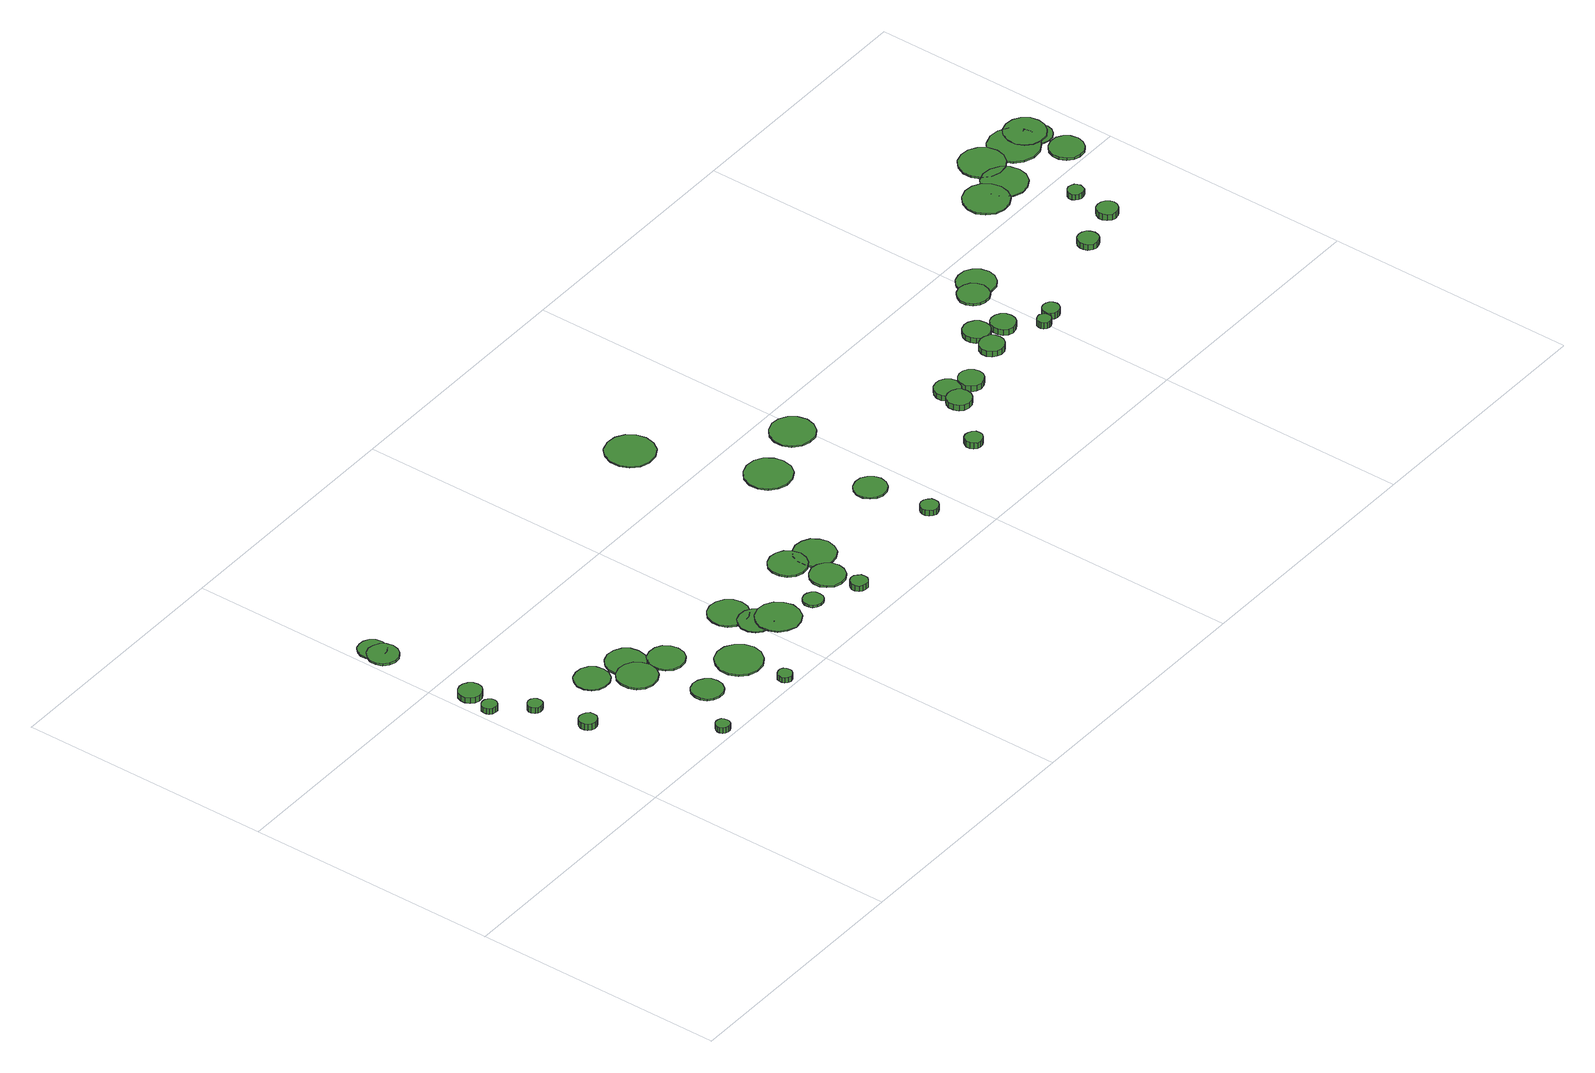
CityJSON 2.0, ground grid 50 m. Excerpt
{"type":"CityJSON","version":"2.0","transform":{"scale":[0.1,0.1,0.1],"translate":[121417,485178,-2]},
"CityObjects":{
"tree1":{"type":"SolitaryVegetationObject","attributes":{"function":"something"},"geometry":[{"type":"MultiSurface","lod":"1","boundaries":[[[0,1,2,3,4,5,6,7,8,9,10,11,12,13,14]],[[15,16,17,18,19,20,21,22,23,24,25,26,27,28,29]],[[0,29,28,1]],[[1,28,27,2]],[[2,27,26,3]],[[3,26,25,4]],[[4,25,24,5]],[[5,24,23,6]],[[6,23,22,7]],[[7,22,21,8]],[[8,21,20,9]],[[9,20,19,10]],[[10,19,18,11]],[[11,18,17,12]],[[12,17,16,13]],[[13,16,15,14]],[[14,15,29,0]]]}]},
"tree2":{"type":"SolitaryVegetationObject","attributes":{"function":"something"},"geometry":[{"type":"MultiSurface","lod":"1","boundaries":[[[30,31,32,33,34,35,36,37,38,39,40,41,42,43,44]],[[45,46,47,48,49,50,51,52,53,54,55,56,57,58,59]],[[30,59,58,31]],[[31,58,57,32]],[[32,57,56,33]],[[33,56,55,34]],[[34,55,54,35]],[[35,54,53,36]],[[36,53,52,37]],[[37,52,51,38]],[[38,51,50,39]],[[39,50,49,40]],[[40,49,48,41]],[[41,48,47,42]],[[42,47,46,43]],[[43,46,45,44]],[[44,45,59,30]]]}]},
"tree3":{"type":"SolitaryVegetationObject","attributes":{"function":"something"},"geometry":[{"type":"MultiSurface","lod":"1","boundaries":[[[60,61,62,63,64,65,66,67,68,69,70,71,72,73,74]],[[75,76,77,78,79,80,81,82,83,84,85,86,87,88,89]],[[60,89,88,61]],[[61,88,87,62]],[[62,87,86,63]],[[63,86,85,64]],[[64,85,84,65]],[[65,84,83,66]],[[66,83,82,67]],[[67,82,81,68]],[[68,81,80,69]],[[69,80,79,70]],[[70,79,78,71]],[[71,78,77,72]],[[72,77,76,73]],[[73,76,75,74]],[[74,75,89,60]]]}]},
"tree4":{"type":"SolitaryVegetationObject","attributes":{"function":"something"},"geometry":[{"type":"MultiSurface","lod":"1","boundaries":[[[90,91,92,93,94,95,96,97,98,99,100,101,102,103,104]],[[105,106,107,108,109,110,111,112,113,114,115,116,117,118,119]],[[90,119,118,91]],[[91,118,117,92]],[[92,117,116,93]],[[93,116,115,94]],[[94,115,114,95]],[[95,114,113,96]],[[96,113,112,97]],[[97,112,111,98]],[[98,111,110,99]],[[99,110,109,100]],[[100,109,108,101]],[[101,108,107,102]],[[102,107,106,103]],[[103,106,105,104]],[[104,105,119,90]]]}]},
"tree5":{"type":"SolitaryVegetationObject","attributes":{"function":"something"},"geometry":[{"type":"MultiSurface","lod":"1","boundaries":[[[120,121,122,123,124,125,126,127,128,129,130,131,132,133,134]],[[135,136,137,138,139,140,141,142,143,144,145,146,147,148,149]],[[120,149,148,121]],[[121,148,147,122]],[[122,147,146,123]],[[123,146,145,124]],[[124,145,144,125]],[[125,144,143,126]],[[126,143,142,127]],[[127,142,141,128]],[[128,141,140,129]],[[129,140,139,130]],[[130,139,138,131]],[[131,138,137,132]],[[132,137,136,133]],[[133,136,135,134]],[[134,135,149,120]]]}]},
"tree6":{"type":"SolitaryVegetationObject","attributes":{"function":"something"},"geometry":[{"type":"MultiSurface","lod":"1","boundaries":[[[150,151,152,153,154,155,156,157,158,159,160,161,162,163,164]],[[165,166,167,168,169,170,171,172,173,174,175,176,177,178,179]],[[150,179,178,151]],[[151,178,177,152]],[[152,177,176,153]],[[153,176,175,154]],[[154,175,174,155]],[[155,174,173,156]],[[156,173,172,157]],[[157,172,171,158]],[[158,171,170,159]],[[159,170,169,160]],[[160,169,168,161]],[[161,168,167,162]],[[162,167,166,163]],[[163,166,165,164]],[[164,165,179,150]]]}]},
"tree7":{"type":"SolitaryVegetationObject","attributes":{"function":"something"},"geometry":[{"type":"MultiSurface","lod":"1","boundaries":[[[180,181,182,183,184,185,186,187,188,189,190,191,192,193,194]],[[195,196,197,198,199,200,201,202,203,204,205,206,207,208,209]],[[180,209,208,181]],[[181,208,207,182]],[[182,207,206,183]],[[183,206,205,184]],[[184,205,204,185]],[[185,204,203,186]],[[186,203,202,187]],[[187,202,201,188]],[[188,201,200,189]],[[189,200,199,190]],[[190,199,198,191]],[[191,198,197,192]],[[192,197,196,193]],[[193,196,195,194]],[[194,195,209,180]]]}]},
"tree8":{"type":"SolitaryVegetationObject","attributes":{"function":"something"},"geometry":[{"type":"MultiSurface","lod":"1","boundaries":[[[210,211,212,213,214,215,216,217,218,219,220,221,222,223,224]],[[225,226,227,228,229,230,231,232,233,234,235,236,237,238,239]],[[210,239,238,211]],[[211,238,237,212]],[[212,237,236,213]],[[213,236,235,214]],[[214,235,234,215]],[[215,234,233,216]],[[216,233,232,217]],[[217,232,231,218]],[[218,231,230,219]],[[219,230,229,220]],[[220,229,228,221]],[[221,228,227,222]],[[222,227,226,223]],[[223,226,225,224]],[[224,225,239,210]]]}]},
"tree9":{"type":"SolitaryVegetationObject","attributes":{"function":"something"},"geometry":[{"type":"MultiSurface","lod":"1","boundaries":[[[240,241,242,243,244,245,246,247,248,249,250,251,252,253,254]],[[255,256,257,258,259,260,261,262,263,264,265,266,267,268,269]],[[240,269,268,241]],[[241,268,267,242]],[[242,267,266,243]],[[243,266,265,244]],[[244,265,264,245]],[[245,264,263,246]],[[246,263,262,247]],[[247,262,261,248]],[[248,261,260,249]],[[249,260,259,250]],[[250,259,258,251]],[[251,258,257,252]],[[252,257,256,253]],[[253,256,255,254]],[[254,255,269,240]]]}]},
"tree10":{"type":"SolitaryVegetationObject","attributes":{"function":"something"},"geometry":[{"type":"MultiSurface","lod":"1","boundaries":[[[270,271,272,273,274,275,276,277,278,279,280,281,282,283,284]],[[285,286,287,288,289,290,291,292,293,294,295,296,297,298,299]],[[270,299,298,271]],[[271,298,297,272]],[[272,297,296,273]],[[273,296,295,274]],[[274,295,294,275]],[[275,294,293,276]],[[276,293,292,277]],[[277,292,291,278]],[[278,291,290,279]],[[279,290,289,280]],[[280,289,288,281]],[[281,288,287,282]],[[282,287,286,283]],[[283,286,285,284]],[[284,285,299,270]]]}]},
"tree11":{"type":"SolitaryVegetationObject","attributes":{"function":"something"},"geometry":[{"type":"MultiSurface","lod":"1","boundaries":[[[300,301,302,303,304,305,306,307,308,309,310,311,312,313,314]],[[315,316,317,318,319,320,321,322,323,324,325,326,327,328,329]],[[300,329,328,301]],[[301,328,327,302]],[[302,327,326,303]],[[303,326,325,304]],[[304,325,324,305]],[[305,324,323,306]],[[306,323,322,307]],[[307,322,321,308]],[[308,321,320,309]],[[309,320,319,310]],[[310,319,318,311]],[[311,318,317,312]],[[312,317,316,313]],[[313,316,315,314]],[[314,315,329,300]]]}]},
"tree12":{"type":"SolitaryVegetationObject","attributes":{"function":"something"},"geometry":[{"type":"MultiSurface","lod":"1","boundaries":[[[330,331,332,333,334,335,336,337,338,339,340,341,342,343,344]],[[345,346,347,348,349,350,351,352,353,354,355,356,357,358,359]],[[330,359,358,331]],[[331,358,357,332]],[[332,357,356,333]],[[333,356,355,334]],[[334,355,354,335]],[[335,354,353,336]],[[336,353,352,337]],[[337,352,351,338]],[[338,351,350,339]],[[339,350,349,340]],[[340,349,348,341]],[[341,348,347,342]],[[342,347,346,343]],[[343,346,345,344]],[[344,345,359,330]]]}]},
"tree13":{"type":"SolitaryVegetationObject","attributes":{"function":"something"},"geometry":[{"type":"MultiSurface","lod":"1","boundaries":[[[360,361,362,363,364,365,366,367,368,369,370,371,372,373,374]],[[375,376,377,378,379,380,381,382,383,384,385,386,387,388,389]],[[360,389,388,361]],[[361,388,387,362]],[[362,387,386,363]],[[363,386,385,364]],[[364,385,384,365]],[[365,384,383,366]],[[366,383,382,367]],[[367,382,381,368]],[[368,381,380,369]],[[369,380,379,370]],[[370,379,378,371]],[[371,378,377,372]],[[372,377,376,373]],[[373,376,375,374]],[[374,375,389,360]]]}]},
"tree14":{"type":"SolitaryVegetationObject","attributes":{"function":"something"},"geometry":[{"type":"MultiSurface","lod":"1","boundaries":[[[390,391,392,393,394,395,396,397,398,399,400,401,402,403,404]],[[405,406,407,408,409,410,411,412,413,414,415,416,417,418,419]],[[390,419,418,391]],[[391,418,417,392]],[[392,417,416,393]],[[393,416,415,394]],[[394,415,414,395]],[[395,414,413,396]],[[396,413,412,397]],[[397,412,411,398]],[[398,411,410,399]],[[399,410,409,400]],[[400,409,408,401]],[[401,408,407,402]],[[402,407,406,403]],[[403,406,405,404]],[[404,405,419,390]]]}]},
"tree15":{"type":"SolitaryVegetationObject","attributes":{"function":"something"},"geometry":[{"type":"MultiSurface","lod":"1","boundaries":[[[420,421,422,423,424,425,426,427,428,429,430,431,432,433,434]],[[435,436,437,438,439,440,441,442,443,444,445,446,447,448,449]],[[420,449,448,421]],[[421,448,447,422]],[[422,447,446,423]],[[423,446,445,424]],[[424,445,444,425]],[[425,444,443,426]],[[426,443,442,427]],[[427,442,441,428]],[[428,441,440,429]],[[429,440,439,430]],[[430,439,438,431]],[[431,438,437,432]],[[432,437,436,433]],[[433,436,435,434]],[[434,435,449,420]]]}]},
"tree16":{"type":"SolitaryVegetationObject","attributes":{"function":"something"},"geometry":[{"type":"MultiSurface","lod":"1","boundaries":[[[450,451,452,453,454,455,456,457,458,459,460,461,462,463,464]],[[465,466,467,468,469,470,471,472,473,474,475,476,477,478,479]],[[450,479,478,451]],[[451,478,477,452]],[[452,477,476,453]],[[453,476,475,454]],[[454,475,474,455]],[[455,474,473,456]],[[456,473,472,457]],[[457,472,471,458]],[[458,471,470,459]],[[459,470,469,460]],[[460,469,468,461]],[[461,468,467,462]],[[462,467,466,463]],[[463,466,465,464]],[[464,465,479,450]]]}]},
"tree17":{"type":"SolitaryVegetationObject","attributes":{"function":"something"},"geometry":[{"type":"MultiSurface","lod":"1","boundaries":[[[480,481,482,483,484,485,486,487,488,489,490,491,492,493,494]],[[495,496,497,498,499,500,501,502,503,504,505,506,507,508,509]],[[480,509,508,481]],[[481,508,507,482]],[[482,507,506,483]],[[483,506,505,484]],[[484,505,504,485]],[[485,504,503,486]],[[486,503,502,487]],[[487,502,501,488]],[[488,501,500,489]],[[489,500,499,490]],[[490,499,498,491]],[[491,498,497,492]],[[492,497,496,493]],[[493,496,495,494]],[[494,495,509,480]]]}]},
"tree18":{"type":"SolitaryVegetationObject","attributes":{"function":"something"},"geometry":[{"type":"MultiSurface","lod":"1","boundaries":[[[510,511,512,513,514,515,516,517,518,519,520,521,522,523,524]],[[525,526,527,528,529,530,531,532,533,534,535,536,537,538,539]],[[510,539,538,511]],[[511,538,537,512]],[[512,537,536,513]],[[513,536,535,514]],[[514,535,534,515]],[[515,534,533,516]],[[516,533,532,517]],[[517,532,531,518]],[[518,531,530,519]],[[519,530,529,520]],[[520,529,528,521]],[[521,528,527,522]],[[522,527,526,523]],[[523,526,525,524]],[[524,525,539,510]]]}]},
"tree19":{"type":"SolitaryVegetationObject","attributes":{"function":"something"},"geometry":[{"type":"MultiSurface","lod":"1","boundaries":[[[540,541,542,543,544,545,546,547,548,549,550,551,552,553,554]],[[555,556,557,558,559,560,561,562,563,564,565,566,567,568,569]],[[540,569,568,541]],[[541,568,567,542]],[[542,567,566,543]],[[543,566,565,544]],[[544,565,564,545]],[[545,564,563,546]],[[546,563,562,547]],[[547,562,561,548]],[[548,561,560,549]],[[549,560,559,550]],[[550,559,558,551]],[[551,558,557,552]],[[552,557,556,553]],[[553,556,555,554]],[[554,555,569,540]]]}]},
"tree20":{"type":"SolitaryVegetationObject","attributes":{"function":"something"},"geometry":[{"type":"MultiSurface","lod":"1","boundaries":[[[570,571,572,573,574,575,576,577,578,579,580,581,582,583,584]],[[585,586,587,588,589,590,591,592,593,594,595,596,597,598,599]],[[570,599,598,571]],[[571,598,597,572]],[[572,597,596,573]],[[573,596,595,574]],[[574,595,594,575]],[[575,594,593,576]],[[576,593,592,577]],[[577,592,591,578]],[[578,591,590,579]],[[579,590,589,580]],[[580,589,588,581]],[[581,588,587,582]],[[582,587,586,583]],[[583,586,585,584]],[[584,585,599,570]]]}]},
"tree21":{"type":"SolitaryVegetationObject","attributes":{"function":"something"},"geometry":[{"type":"MultiSurface","lod":"1","boundaries":[[[600,601,602,603,604,605,606,607,608,609,610,611,612,613,614]],[[615,616,617,618,619,620,621,622,623,624,625,626,627,628,629]],[[600,629,628,601]],[[601,628,627,602]],[[602,627,626,603]],[[603,626,625,604]],[[604,625,624,605]],[[605,624,623,606]],[[606,623,622,607]],[[607,622,621,608]],[[608,621,620,609]],[[609,620,619,610]],[[610,619,618,611]],[[611,618,617,612]],[[612,617,616,613]],[[613,616,615,614]],[[614,615,629,600]]]}]},
"tree22":{"type":"SolitaryVegetationObject","attributes":{"function":"something"},"geometry":[{"type":"MultiSurface","lod":"1","boundaries":[[[630,631,632,633,634,635,636,637,638,639,640,641,642,643,644]],[[645,646,647,648,649,650,651,652,653,654,655,656,657,658,659]],[[630,659,658,631]],[[631,658,657,632]],[[632,657,656,633]],[[633,656,655,634]],[[634,655,654,635]],[[635,654,653,636]],[[636,653,652,637]],[[637,652,651,638]],[[638,651,650,639]],[[639,650,649,640]],[[640,649,648,641]],[[641,648,647,642]],[[642,647,646,643]],[[643,646,645,644]],[[644,645,659,630]]]}]},
"tree23":{"type":"SolitaryVegetationObject","attributes":{"function":"something"},"geometry":[{"type":"MultiSurface","lod":"1","boundaries":[[[660,661,662,663,664,665,666,667,668,669,670,671,672,673,674]],[[675,676,677,678,679,680,681,682,683,684,685,686,687,688,689]],[[660,689,688,661]],[[661,688,687,662]],[[662,687,686,663]],[[663,686,685,664]],[[664,685,684,665]],[[665,684,683,666]],[[666,683,682,667]],[[667,682,681,668]],[[668,681,680,669]],[[669,680,679,670]],[[670,679,678,671]],[[671,678,677,672]],[[672,677,676,673]],[[673,676,675,674]],[[674,675,689,660]]]}]},
"tree24":{"type":"SolitaryVegetationObject","attributes":{"function":"something"},"geometry":[{"type":"MultiSurface","lod":"1","boundaries":[[[690,691,692,693,694,695,696,697,698,699,700,701,702,703,704]],[[705,706,707,708,709,710,711,712,713,714,715,716,717,718,719]],[[690,719,718,691]],[[691,718,717,692]],[[692,717,716,693]],[[693,716,715,694]],[[694,715,714,695]],[[695,714,713,696]],[[696,713,712,697]],[[697,712,711,698]],[[698,711,710,699]],[[699,710,709,700]],[[700,709,708,701]],[[701,708,707,702]],[[702,707,706,703]],[[703,706,705,704]],[[704,705,719,690]]]}]},
"tree25":{"type":"SolitaryVegetationObject","attributes":{"function":"something"},"geometry":[{"type":"MultiSurface","lod":"1","boundaries":[[[720,721,722,723,724,725,726,727,728,729,730,731,732,733,734]],[[735,736,737,738,739,740,741,742,743,744,745,746,747,748,749]],[[720,749,748,721]],[[721,748,747,722]],[[722,747,746,723]],[[723,746,745,724]],[[724,745,744,725]],[[725,744,743,726]],[[726,743,742,727]],[[727,742,741,728]],[[728,741,740,729]],[[729,740,739,730]],[[730,739,738,731]],[[731,738,737,732]],[[732,737,736,733]],[[733,736,735,734]],[[734,735,749,720]]]}]},
"tree26":{"type":"SolitaryVegetationObject","attributes":{"function":"something"},"geometry":[{"type":"MultiSurface","lod":"1","boundaries":[[[750,751,752,753,754,755,756,757,758,759,760,761,762,763,764]],[[765,766,767,768,769,770,771,772,773,774,775,776,777,778,779]],[[750,779,778,751]],[[751,778,777,752]],[[752,777,776,753]],[[753,776,775,754]],[[754,775,774,755]],[[755,774,773,756]],[[756,773,772,757]],[[757,772,771,758]],[[758,771,770,759]],[[759,770,769,760]],[[760,769,768,761]],[[761,768,767,762]],[[762,767,766,763]],[[763,766,765,764]],[[764,765,779,750]]]}]},
"tree27":{"type":"SolitaryVegetationObject","attributes":{"function":"something"},"geometry":[{"type":"MultiSurface","lod":"1","boundaries":[[[780,781,782,783,784,785,786,787,788,789,790,791,792,793,794]],[[795,796,797,798,799,800,801,802,803,804,805,806,807,808,809]],[[780,809,808,781]],[[781,808,807,782]],[[782,807,806,783]],[[783,806,805,784]],[[784,805,804,785]],[[785,804,803,786]],[[786,803,802,787]],[[787,802,801,788]],[[788,801,800,789]],[[789,800,799,790]],[[790,799,798,791]],[[791,798,797,792]],[[792,797,796,793]],[[793,796,795,794]],[[794,795,809,780]]]}]},
"tree28":{"type":"SolitaryVegetationObject","attributes":{"function":"something"},"geometry":[{"type":"MultiSurface","lod":"1","boundaries":[[[810,811,812,813,814,815,816,817,818,819,820,821,822,823,824]],[[825,826,827,828,829,830,831,832,833,834,835,836,837,838,839]],[[810,839,838,811]],[[811,838,837,812]],[[812,837,836,813]],[[813,836,835,814]],[[814,835,834,815]],[[815,834,833,816]],[[816,833,832,817]],[[817,832,831,818]],[[818,831,830,819]],[[819,830,829,820]],[[820,829,828,821]],[[821,828,827,822]],[[822,827,826,823]],[[823,826,825,824]],[[824,825,839,810]]]}]},
"tree29":{"type":"SolitaryVegetationObject","attributes":{"function":"something"},"geometry":[{"type":"MultiSurface","lod":"1","boundaries":[[[840,841,842,843,844,845,846,847,848,849,850,851,852,853,854]],[[855,856,857,858,859,860,861,862,863,864,865,866,867,868,869]],[[840,869,868,841]],[[841,868,867,842]],[[842,867,866,843]],[[843,866,865,844]],[[844,865,864,845]],[[845,864,863,846]],[[846,863,862,847]],[[847,862,861,848]],[[848,861,860,849]],[[849,860,859,850]],[[850,859,858,851]],[[851,858,857,852]],[[852,857,856,853]],[[853,856,855,854]],[[854,855,869,840]]]}]},
"tree30":{"type":"SolitaryVegetationObject","attributes":{"function":"something"},"geometry":[{"type":"MultiSurface","lod":"1","boundaries":[[[870,871,872,873,874,875,876,877,878,879,880,881,882,883,884]],[[885,886,887,888,889,890,891,892,893,894,895,896,897,898,899]],[[870,899,898,871]],[[871,898,897,872]],[[872,897,896,873]],[[873,896,895,874]],[[874,895,894,875]],[[875,894,893,876]],[[876,893,892,877]],[[877,892,891,878]],[[878,891,890,879]],[[879,890,889,880]],[[880,889,888,881]],[[881,888,887,882]],[[882,887,886,883]],[[883,886,885,884]],[[884,885,899,870]]]}]},
"tree31":{"type":"SolitaryVegetationObject","attributes":{"function":"something"},"geometry":[{"type":"MultiSurface","lod":"1","boundaries":[[[900,901,902,903,904,905,906,907,908,909,910,911,912,913,914]],[[915,916,917,918,919,920,921,922,923,924,925,926,927,928,929]],[[900,929,928,901]],[[901,928,927,902]],[[902,927,926,903]],[[903,926,925,904]],[[904,925,924,905]],[[905,924,923,906]],[[906,923,922,907]],[[907,922,921,908]],[[908,921,920,909]],[[909,920,919,910]],[[910,919,918,911]],[[911,918,917,912]],[[912,917,916,913]],[[913,916,915,914]],[[914,915,929,900]]]}]},
"tree32":{"type":"SolitaryVegetationObject","attributes":{"function":"something"},"geometry":[{"type":"MultiSurface","lod":"1","boundaries":[[[930,931,932,933,934,935,936,937,938,939,940,941,942,943,944]],[[945,946,947,948,949,950,951,952,953,954,955,956,957,958,959]],[[930,959,958,931]],[[931,958,957,932]],[[932,957,956,933]],[[933,956,955,934]],[[934,955,954,935]],[[935,954,953,936]],[[936,953,952,937]],[[937,952,951,938]],[[938,951,950,939]],[[939,950,949,940]],[[940,949,948,941]],[[941,948,947,942]],[[942,947,946,943]],[[943,946,945,944]],[[944,945,959,930]]]}]},
"tree33":{"type":"SolitaryVegetationObject","attributes":{"function":"something"},"geometry":[{"type":"MultiSurface","lod":"1","boundaries":[[[960,961,962,963,964,965,966,967,968,969,970,971,972,973,974]],[[975,976,977,978,979,980,981,982,983,984,985,986,987,988,989]],[[960,989,988,961]],[[961,988,987,962]],[[962,987,986,963]],[[963,986,985,964]],[[964,985,984,965]],[[965,984,983,966]],[[966,983,982,967]],[[967,982,981,968]],[[968,981,980,969]],[[969,980,979,970]],[[970,979,978,971]],[[971,978,977,972]],[[972,977,976,973]],[[973,976,975,974]],[[974,975,989,960]]]}]},
"tree34":{"type":"SolitaryVegetationObject","attributes":{"function":"something"},"geometry":[{"type":"MultiSurface","lod":"1","boundaries":[[[990,991,992,993,994,995,996,997,998,999,1000,1001,1002,1003,1004]],[[1005,1006,1007,1008,1009,1010,1011,1012,1013,1014,1015,1016,1017,1018,1019]],[[990,1019,1018,991]],[[991,1018,1017,992]],[[992,1017,1016,993]],[[993,1016,1015,994]],[[994,1015,1014,995]],[[995,1014,1013,996]],[[996,1013,1012,997]],[[997,1012,1011,998]],[[998,1011,1010,999]],[[999,1010,1009,1000]],[[1000,1009,1008,1001]],[[1001,1008,1007,1002]],[[1002,1007,1006,1003]],[[1003,1006,1005,1004]],[[1004,1005,1019,990]]]}]},
"tree35":{"type":"SolitaryVegetationObject","attributes":{"function":"something"},"geometry":[{"type":"MultiSurface","lod":"1","boundaries":[[[1020,1021,1022,1023,1024,1025,1026,1027,1028,1029,1030,1031,1032,1033,1034]],[[1035,1036,1037,1038,1039,1040,1041,1042,1043,1044,1045,1046,1047,1048,1049]],[[1020,1049,1048,1021]],[[1021,1048,1047,1022]],[[1022,1047,1046,1023]],[[1023,1046,1045,1024]],[[1024,1045,1044,1025]],[[1025,1044,1043,1026]],[[1026,1043,1042,1027]],[[1027,1042,1041,1028]],[[1028,1041,1040,1029]],[[1029,1040,1039,1030]],[[1030,1039,1038,1031]],[[1031,1038,1037,1032]],[[1032,1037,1036,1033]],[[1033,1036,1035,1034]],[[1034,1035,1049,1020]]]}]},
"tree36":{"type":"SolitaryVegetationObject","attributes":{"function":"something"},"geometry":[{"type":"MultiSurface","lod":"1","boundaries":[[[1050,1051,1052,1053,1054,1055,1056,1057,1058,1059,1060,1061,1062,1063,1064]],[[1065,1066,1067,1068,1069,1070,1071,1072,1073,1074,1075,1076,1077,1078,1079]],[[1050,1079,1078,1051]],[[1051,1078,1077,1052]],[[1052,1077,1076,1053]],[[1053,1076,1075,1054]],[[1054,1075,1074,1055]],[[1055,1074,1073,1056]],[[1056,1073,1072,1057]],[[1057,1072,1071,1058]],[[1058,1071,1070,1059]],[[1059,1070,1069,1060]],[[1060,1069,1068,1061]],[[1061,1068,1067,1062]],[[1062,1067,1066,1063]],[[1063,1066,1065,1064]],[[1064,1065,1079,1050]]]}]},
"tree37":{"type":"SolitaryVegetationObject","attributes":{"function":"something"},"geometry":[{"type":"MultiSurface","lod":"1","boundaries":[[[1080,1081,1082,1083,1084,1085,1086,1087,1088,1089,1090,1091,1092,1093,1094]],[[1095,1096,1097,1098,1099,1100,1101,1102,1103,1104,1105,1106,1107,1108,1109]],[[1080,1109,1108,1081]],[[1081,1108,1107,1082]],[[1082,1107,1106,1083]],[[1083,1106,1105,1084]],[[1084,1105,1104,1085]],[[1085,1104,1103,1086]],[[1086,1103,1102,1087]],[[1087,1102,1101,1088]],[[1088,1101,1100,1089]],[[1089,1100,1099,1090]],[[1090,1099,1098,1091]],[[1091,1098,1097,1092]],[[1092,1097,1096,1093]],[[1093,1096,1095,1094]],[[1094,1095,1109,1080]]]}]},
"tree38":{"type":"SolitaryVegetationObject","attributes":{"function":"something"},"geometry":[{"type":"MultiSurface","lod":"1","boundaries":[[[1110,1111,1112,1113,1114,1115,1116,1117,1118,1119,1120,1121,1122,1123,1124]],[[1125,1126,1127,1128,1129,1130,1131,1132,1133,1134,1135,1136,1137,1138,1139]],[[1110,1139,1138,1111]],[[1111,1138,1137,1112]],[[1112,1137,1136,1113]],[[1113,1136,1135,1114]],[[1114,1135,1134,1115]],[[1115,1134,1133,1116]],[[1116,1133,1132,1117]],[[1117,1132,1131,1118]],[[1118,1131,1130,1119]],[[1119,1130,1129,1120]],[[1120,1129,1128,1121]],[[1121,1128,1127,1122]],[[1122,1127,1126,1123]],[[1123,1126,1125,1124]],[[1124,1125,1139,1110]]]}]},
"tree39":{"type":"SolitaryVegetationObject","attributes":{"function":"something"},"geometry":[{"type":"MultiSurface","lod":"1","boundaries":[[[1140,1141,1142,1143,1144,1145,1146,1147,1148,1149,1150,1151,1152,1153,1154]],[[1155,1156,1157,1158,1159,1160,1161,1162,1163,1164,1165,1166,1167,1168,1169]],[[1140,1169,1168,1141]],[[1141,1168,1167,1142]],[[1142,1167,1166,1143]],[[1143,1166,1165,1144]],[[1144,1165,1164,1145]],[[1145,1164,1163,1146]],[[1146,1163,1162,1147]],[[1147,1162,1161,1148]],[[1148,1161,1160,1149]],[[1149,1160,1159,1150]],[[1150,1159,1158,1151]],[[1151,1158,1157,1152]],[[1152,1157,1156,1153]],[[1153,1156,1155,1154]],[[1154,1155,1169,1140]]]}]},
"tree40":{"type":"SolitaryVegetationObject","attributes":{"function":"something"},"geometry":[{"type":"MultiSurface","lod":"1","boundaries":[[[1170,1171,1172,1173,1174,1175,1176,1177,1178,1179,1180,1181,1182,1183,1184]],[[1185,1186,1187,1188,1189,1190,1191,1192,1193,1194,1195,1196,1197,1198,1199]],[[1170,1199,1198,1171]],[[1171,1198,1197,1172]],[[1172,1197,1196,1173]],[[1173,1196,1195,1174]],[[1174,1195,1194,1175]],[[1175,1194,1193,1176]],[[1176,1193,1192,1177]],[[1177,1192,1191,1178]],[[1178,1191,1190,1179]],[[1179,1190,1189,1180]],[[1180,1189,1188,1181]],[[1181,1188,1187,1182]],[[1182,1187,1186,1183]],[[1183,1186,1185,1184]],[[1184,1185,1199,1170]]]}]},
"tree41":{"type":"SolitaryVegetationObject","attributes":{"function":"something"},"geometry":[{"type":"MultiSurface","lod":"1","boundaries":[[[1200,1201,1202,1203,1204,1205,1206,1207,1208,1209,1210,1211,1212,1213,1214]],[[1215,1216,1217,1218,1219,1220,1221,1222,1223,1224,1225,1226,1227,1228,1229]],[[1200,1229,1228,1201]],[[1201,1228,1227,1202]],[[1202,1227,1226,1203]],[[1203,1226,1225,1204]],[[1204,1225,1224,1205]],[[1205,1224,1223,1206]],[[1206,1223,1222,1207]],[[1207,1222,1221,1208]],[[1208,1221,1220,1209]],[[1209,1220,1219,1210]],[[1210,1219,1218,1211]],[[1211,1218,1217,1212]],[[1212,1217,1216,1213]],[[1213,1216,1215,1214]],[[1214,1215,1229,1200]]]}]},
"tree42":{"type":"SolitaryVegetationObject","attributes":{"function":"something"},"geometry":[{"type":"MultiSurface","lod":"1","boundaries":[[[1230,1231,1232,1233,1234,1235,1236,1237,1238,1239,1240,1241,1242,1243,1244]],[[1245,1246,1247,1248,1249,1250,1251,1252,1253,1254,1255,1256,1257,1258,1259]],[[1230,1259,1258,1231]],[[1231,1258,1257,1232]],[[1232,1257,1256,1233]],[[1233,1256,1255,1234]],[[1234,1255,1254,1235]],[[1235,1254,1253,1236]],[[1236,1253,1252,1237]],[[1237,1252,1251,1238]],[[1238,1251,1250,1239]],[[1239,1250,1249,1240]],[[1240,1249,1248,1241]],[[1241,1248,1247,1242]],[[1242,1247,1246,1243]],[[1243,1246,1245,1244]],[[1244,1245,1259,1230]]]}]},
"tree43":{"type":"SolitaryVegetationObject","attributes":{"function":"something"},"geometry":[{"type":"MultiSurface","lod":"1","boundaries":[[[1260,1261,1262,1263,1264,1265,1266,1267,1268,1269,1270,1271,1272,1273,1274]],[[1275,1276,1277,1278,1279,1280,1281,1282,1283,1284,1285,1286,1287,1288,1289]],[[1260,1289,1288,1261]],[[1261,1288,1287,1262]],[[1262,1287,1286,1263]],[[1263,1286,1285,1264]],[[1264,1285,1284,1265]],[[1265,1284,1283,1266]],[[1266,1283,1282,1267]],[[1267,1282,1281,1268]],[[1268,1281,1280,1269]],[[1269,1280,1279,1270]],[[1270,1279,1278,1271]],[[1271,1278,1277,1272]],[[1272,1277,1276,1273]],[[1273,1276,1275,1274]],[[1274,1275,1289,1260]]]}]},
"tree44":{"type":"SolitaryVegetationObject","attributes":{"function":"something"},"geometry":[{"type":"MultiSurface","lod":"1","boundaries":[[[1290,1291,1292,1293,1294,1295,1296,1297,1298,1299,1300,1301,1302,1303,1304]],[[1305,1306,1307,1308,1309,1310,1311,1312,1313,1314,1315,1316,1317,1318,1319]],[[1290,1319,1318,1291]],[[1291,1318,1317,1292]],[[1292,1317,1316,1293]],[[1293,1316,1315,1294]],[[1294,1315,1314,1295]],[[1295,1314,1313,1296]],[[1296,1313,1312,1297]],[[1297,1312,1311,1298]],[[1298,1311,1310,1299]],[[1299,1310,1309,1300]],[[1300,1309,1308,1301]],[[1301,1308,1307,1302]],[[1302,1307,1306,1303]],[[1303,1306,1305,1304]],[[1304,1305,1319,1290]]]}]},
"tree45":{"type":"SolitaryVegetationObject","attributes":{"function":"something"},"geometry":[{"type":"MultiSurface","lod":"1","boundaries":[[[1320,1321,1322,1323,1324,1325,1326,1327,1328,1329,1330,1331,1332,1333,1334]],[[1335,1336,1337,1338,1339,1340,1341,1342,1343,1344,1345,1346,1347,1348,1349]],[[1320,1349,1348,1321]],[[1321,1348,1347,1322]],[[1322,1347,1346,1323]],[[1323,1346,1345,1324]],[[1324,1345,1344,1325]],[[1325,1344,1343,1326]],[[1326,1343,1342,1327]],[[1327,1342,1341,1328]],[[1328,1341,1340,1329]],[[1329,1340,1339,1330]],[[1330,1339,1338,1331]],[[1331,1338,1337,1332]],[[1332,1337,1336,1333]],[[1333,1336,1335,1334]],[[1334,1335,1349,1320]]]}]},
"tree46":{"type":"SolitaryVegetationObject","attributes":{"function":"something"},"geometry":[{"type":"MultiSurface","lod":"1","boundaries":[[[1350,1351,1352,1353,1354,1355,1356,1357,1358,1359,1360,1361,1362,1363,1364]],[[1365,1366,1367,1368,1369,1370,1371,1372,1373,1374,1375,1376,1377,1378,1379]],[[1350,1379,1378,1351]],[[1351,1378,1377,1352]],[[1352,1377,1376,1353]],[[1353,1376,1375,1354]],[[1354,1375,1374,1355]],[[1355,1374,1373,1356]],[[1356,1373,1372,1357]],[[1357,1372,1371,1358]],[[1358,1371,1370,1359]],[[1359,1370,1369,1360]],[[1360,1369,1368,1361]],[[1361,1368,1367,1362]],[[1362,1367,1366,1363]],[[1363,1366,1365,1364]],[[1364,1365,1379,1350]]]}]},
"tree47":{"type":"SolitaryVegetationObject","attributes":{"function":"something"},"geometry":[{"type":"MultiSurface","lod":"1","boundaries":[[[1380,1381,1382,1383,1384,1385,1386,1387,1388,1389,1390,1391,1392,1393,1394]],[[1395,1396,1397,1398,1399,1400,1401,1402,1403,1404,1405,1406,1407,1408,1409]],[[1380,1409,1408,1381]],[[1381,1408,1407,1382]],[[1382,1407,1406,1383]],[[1383,1406,1405,1384]],[[1384,1405,1404,1385]],[[1385,1404,1403,1386]],[[1386,1403,1402,1387]],[[1387,1402,1401,1388]],[[1388,1401,1400,1389]],[[1389,1400,1399,1390]],[[1390,1399,1398,1391]],[[1391,1398,1397,1392]],[[1392,1397,1396,1393]],[[1393,1396,1395,1394]],[[1394,1395,1409,1380]]]}]},
"tree48":{"type":"SolitaryVegetationObject","attributes":{"function":"something"},"geometry":[{"type":"MultiSurface","lod":"1","boundaries":[[[1410,1411,1412,1413,1414,1415,1416,1417,1418,1419,1420,1421,1422,1423,1424]],[[1425,1426,1427,1428,1429,1430,1431,1432,1433,1434,1435,1436,1437,1438,1439]],[[1410,1439,1438,1411]],[[1411,1438,1437,1412]],[[1412,1437,1436,1413]],[[1413,1436,1435,1414]],[[1414,1435,1434,1415]],[[1415,1434,1433,1416]],[[1416,1433,1432,1417]],[[1417,1432,1431,1418]],[[1418,1431,1430,1419]],[[1419,1430,1429,1420]],[[1420,1429,1428,1421]],[[1421,1428,1427,1422]],[[1422,1427,1426,1423]],[[1423,1426,1425,1424]],[[1424,1425,1439,1410]]]}]}
},
"vertices":[
[33,379,25],[32,385,25],[28,390,25],[23,393,25],[17,394,25],[11,392,25],[6,388,25],[4,382,25],[4,376,25],[6,371,25],[11,366,25],[17,365,25],[23,365,25],[28,368,25],[32,373,25],[32,373,13],[28,368,13],[23,365,13],[17,365,13],[11,366,13],[6,371,13],[4,376,13],[4,382,13],[6,388,13],[11,392,13],[17,394,13],[23,393,13],[28,390,13],[32,385,13],[33,379,13],
[105,214,26],[104,221,26],[99,227,26],[93,230,26],[86,231,26],[79,229,26],[74,224,26],[71,218,26],[71,210,26],[74,204,26],[79,199,26],[86,197,26],[93,198,26],[99,201,26],[104,207,26],[104,207,13],[99,201,13],[93,198,13],[86,197,13],[79,199,13],[74,204,13],[71,210,13],[71,218,13],[74,224,13],[79,229,13],[86,231,13],[93,230,13],[99,227,13],[104,221,13],[105,214,13],
[53,430,24],[51,440,24],[45,447,24],[37,452,24],[28,453,24],[19,450,24],[12,444,24],[8,435,24],[8,426,24],[12,417,24],[19,411,24],[28,408,24],[37,409,24],[45,414,24],[51,421,24],[51,421,12],[45,414,12],[37,409,12],[28,408,12],[19,411,12],[12,417,12],[8,426,12],[8,435,12],[12,444,12],[19,450,12],[28,453,12],[37,452,12],[45,447,12],[51,440,12],[53,430,12],
[84,318,23],[83,323,23],[80,328,23],[75,331,23],[69,332,23],[63,330,23],[59,326,23],[56,321,23],[56,315,23],[59,309,23],[63,305,23],[69,304,23],[75,304,23],[80,307,23],[83,312,23],[83,312,11],[80,307,11],[75,304,11],[69,304,11],[63,305,11],[59,309,11],[56,315,11],[56,321,11],[59,326,11],[63,330,11],[69,332,11],[75,331,11],[80,328,11],[83,323,11],[84,318,11],
[60,623,16],[57,635,16],[50,645,16],[39,651,16],[27,653,16],[15,649,16],[6,640,16],[1,629,16],[1,617,16],[6,605,16],[15,597,16],[27,593,16],[39,594,16],[50,601,16],[57,611,16],[57,611,12],[50,601,12],[39,594,12],[27,593,12],[15,597,12],[6,605,12],[1,617,12],[1,629,12],[6,640,12],[15,649,12],[27,653,12],[39,651,12],[50,645,12],[57,635,12],[60,623,12],
[58,647,15],[56,658,15],[49,668,15],[39,673,15],[28,674,15],[17,671,15],[9,663,15],[4,653,15],[4,642,15],[9,631,15],[17,624,15],[28,620,15],[39,621,15],[49,627,15],[56,636,15],[56,636,12],[49,627,12],[39,621,12],[28,620,12],[17,624,12],[9,631,12],[4,642,12],[4,653,12],[9,663,12],[17,671,12],[28,674,12],[39,673,12],[49,668,12],[56,658,12],[58,647,12],
[236,18,23],[235,24,23],[232,29,23],[227,31,23],[221,32,23],[216,30,23],[212,26,23],[210,21,23],[210,16,23],[212,10,23],[216,7,23],[221,5,23],[227,5,23],[232,8,23],[235,13,23],[235,13,11],[232,8,11],[227,5,11],[221,5,11],[216,7,11],[212,10,11],[210,16,11],[210,21,11],[212,26,11],[216,30,11],[221,32,11],[227,31,11],[232,29,11],[235,24,11],[236,18,11],
[234,290,11],[231,304,11],[223,315,11],[211,322,11],[197,323,11],[183,319,11],[173,310,11],[167,297,11],[167,283,11],[173,270,11],[183,261,11],[197,257,11],[211,258,11],[223,265,11],[231,276,11],[231,276,9],[223,265,9],[211,258,9],[197,257,9],[183,261,9],[173,270,9],[167,283,9],[167,297,9],[173,310,9],[183,319,9],[197,323,9],[211,322,9],[223,315,9],[231,304,9],[234,290,9],
[293,231,12],[289,246,12],[280,259,12],[266,267,12],[250,269,12],[235,264,12],[223,253,12],[217,239,12],[217,223,12],[223,208,12],[235,197,12],[250,192,12],[266,194,12],[280,202,12],[289,215,12],[289,215,9],[280,202,9],[266,194,9],[250,192,9],[235,197,9],[223,208,9],[217,223,9],[217,239,9],[223,253,9],[235,264,9],[250,269,9],[266,267,9],[280,259,9],[289,246,9],[293,231,9],
[324,106,15],[322,118,15],[314,128,15],[304,134,15],[291,136,15],[279,132,15],[270,124,15],[265,112,15],[265,100,15],[270,88,15],[279,80,15],[291,76,15],[304,77,15],[314,83,15],[322,94,15],[322,94,11],[314,83,11],[304,77,11],[291,76,11],[279,80,11],[270,88,11],[265,100,11],[265,112,11],[270,124,11],[279,132,11],[291,136,11],[304,134,11],[314,128,11],[322,118,11],[324,106,11],
[315,273,9],[312,289,9],[303,301,9],[289,309,9],[273,311,9],[258,306,9],[246,295,9],[239,281,9],[239,265,9],[246,250,9],[258,240,9],[273,235,9],[289,236,9],[303,244,9],[312,257,9],[312,257,6],[303,244,6],[289,236,6],[273,235,6],[258,240,6],[246,250,6],[239,265,6],[239,281,6],[246,295,6],[258,306,6],[273,311,6],[289,309,6],[303,301,6],[312,289,6],[315,273,6],
[362,221,10],[359,236,10],[351,248,10],[338,255,10],[323,256,10],[309,252,10],[299,242,10],[293,229,10],[293,214,10],[299,201,10],[309,191,10],[323,186,10],[338,188,10],[351,195,10],[359,207,10],[359,207,7],[351,195,7],[338,188,7],[323,186,7],[309,191,7],[299,201,7],[293,214,7],[293,229,7],[299,242,7],[309,252,7],[323,256,7],[338,255,7],[351,248,7],[359,236,7],[362,221,7],
[419,18,22],[418,24,22],[415,29,22],[410,32,22],[404,32,22],[398,30,22],[394,27,22],[392,21,22],[392,15,22],[394,10,22],[398,6,22],[404,4,22],[410,5,22],[415,8,22],[418,13,22],[418,13,11],[415,8,11],[410,5,11],[404,4,11],[398,6,11],[394,10,11],[392,15,11],[392,21,11],[394,27,11],[398,30,11],[404,32,11],[410,32,11],[415,29,11],[418,24,11],[419,18,11],
[443,114,12],[439,132,12],[428,147,12],[412,157,12],[393,159,12],[375,153,12],[362,140,12],[354,123,12],[354,105,12],[362,88,12],[375,75,12],[393,69,12],[412,71,12],[428,81,12],[439,96,12],[439,96,9],[428,81,9],[412,71,9],[393,69,9],[375,75,9],[362,88,9],[354,105,9],[354,123,9],[362,140,9],[375,153,9],[393,159,9],[412,157,9],[428,147,9],[439,132,9],[443,114,9],
[541,160,10],[539,174,10],[530,185,10],[518,192,10],[504,193,10],[491,189,10],[481,180,10],[475,167,10],[475,153,10],[481,140,10],[491,131,10],[504,127,10],[518,128,10],[530,135,10],[539,146,10],[539,146,8],[530,135,8],[518,128,8],[504,127,8],[491,131,8],[481,140,8],[475,153,8],[475,167,8],[481,180,8],[491,189,8],[504,193,8],[518,192,8],[530,185,8],[539,174,8],[541,160,8],
[536,212,9],[533,228,9],[523,241,9],[509,249,9],[493,251,9],[478,246,9],[466,235,9],[460,220,9],[460,204,9],[466,190,9],[478,179,9],[493,174,9],[509,176,9],[523,184,9],[533,197,9],[533,197,6],[523,184,6],[509,176,6],[493,174,6],[478,179,6],[466,190,6],[460,204,6],[460,220,6],[466,235,6],[478,246,6],[493,251,6],[509,249,6],[523,241,6],[533,228,6],[536,212,6],
[580,132,13],[576,149,13],[566,164,13],[550,173,13],[533,175,13],[516,169,13],[502,157,13],[495,141,13],[495,123,13],[502,107,13],[516,95,13],[533,89,13],[550,91,13],[566,100,13],[576,115,13],[576,115,11],[566,100,11],[550,91,11],[533,89,11],[516,95,11],[502,107,11],[495,123,11],[495,141,11],[502,157,11],[516,169,11],[533,175,11],[550,173,11],[566,164,11],[576,149,11],[580,132,11],
[631,111,16],[630,119,16],[625,126,16],[618,130,16],[610,131,16],[602,128,16],[596,123,16],[593,116,16],[593,107,16],[596,100,16],[602,95,16],[610,92,16],[618,93,16],[625,97,16],[630,104,16],[630,104,11],[625,97,11],[618,93,11],[610,92,11],[602,95,11],[596,100,11],[593,107,11],[593,116,11],[596,123,11],[602,128,11],[610,131,11],[618,130,11],[625,126,11],[630,119,11],[631,111,11],
[712,73,23],[711,80,23],[706,85,23],[701,89,23],[694,90,23],[687,87,23],[682,83,23],[679,77,23],[679,70,23],[682,63,23],[687,59,23],[694,57,23],[701,57,23],[706,61,23],[711,66,23],[711,66,11],[706,61,11],[701,57,11],[694,57,11],[687,59,11],[682,63,11],[679,70,11],[679,77,11],[682,83,11],[687,87,11],[694,90,11],[701,89,11],[706,85,11],[711,80,11],[712,73,11],
[718,134,15],[715,148,15],[707,159,15],[695,166,15],[681,168,15],[667,163,15],[657,154,15],[651,141,15],[651,127,15],[657,115,15],[667,105,15],[681,101,15],[695,102,15],[707,109,15],[715,121,15],[715,121,11],[707,109,11],[695,102,11],[681,101,11],[667,105,11],[657,115,11],[651,127,11],[651,141,11],[657,154,11],[667,163,11],[681,168,11],[695,166,11],[707,159,11],[715,148,11],[718,134,11],
[709,212,11],[705,227,11],[696,240,11],[683,247,11],[668,249,11],[653,244,11],[642,234,11],[636,220,11],[636,205,11],[642,191,11],[653,180,11],[668,176,11],[683,177,11],[696,185,11],[705,197,11],[705,197,8],[696,185,8],[683,177,8],[668,176,8],[653,180,8],[642,191,8],[636,205,8],[636,220,8],[642,234,8],[653,244,8],[668,249,8],[683,247,8],[696,240,8],[705,227,8],[709,212,8],
[765,193,11],[761,209,11],[752,223,11],[737,231,11],[721,233,11],[705,228,11],[692,217,11],[686,201,11],[686,185,11],[692,170,11],[705,158,11],[721,153,11],[737,155,11],[752,163,11],[761,177,11],[761,177,8],[752,163,8],[737,155,8],[721,153,8],[705,158,8],[692,170,8],[686,185,8],[686,201,8],[692,217,8],[705,228,8],[721,233,8],[737,231,8],[752,223,8],[761,209,8],[765,193,8],
[813,631,8],[809,650,8],[798,666,8],[781,676,8],[761,678,8],[742,672,8],[728,659,8],[720,641,8],[720,621,8],[728,603,8],[742,590,8],[761,584,8],[781,586,8],[798,596,8],[809,612,8],[809,612,6],[798,596,6],[781,586,6],[761,584,6],[742,590,6],[728,603,6],[720,621,6],[720,641,6],[728,659,6],[742,672,6],[761,678,6],[781,676,6],[798,666,6],[809,650,6],[813,631,6],
[960,104,24],[959,111,24],[954,116,24],[948,120,24],[941,121,24],[934,119,24],[929,114,24],[926,107,24],[926,100,24],[929,94,24],[934,89,24],[941,86,24],[948,87,24],[954,91,24],[959,97,24],[959,97,12],[954,91,12],[948,87,12],[941,86,12],[934,89,12],[929,94,12],[926,100,12],[926,107,12],[929,114,12],[934,119,12],[941,121,12],[948,120,12],[954,116,12],[959,111,12],[960,104,12],
[907,398,7],[903,416,7],[892,432,7],[876,441,7],[857,443,7],[839,437,7],[825,425,7],[817,407,7],[817,388,7],[825,371,7],[839,359,7],[857,353,7],[876,355,7],[892,364,7],[903,379,7],[903,379,4],[892,364,4],[876,355,4],[857,353,4],[839,359,4],[825,371,4],[817,388,4],[817,407,4],[825,425,4],[839,437,4],[857,443,4],[876,441,4],[892,432,4],[903,416,4],[907,398,4],
[964,226,13],[961,239,13],[953,249,13],[942,256,13],[929,257,13],[916,253,13],[907,245,13],[901,233,13],[901,220,13],[907,208,13],[916,199,13],[929,195,13],[942,196,13],[953,203,13],[961,213,13],[961,213,10],[953,203,10],[942,196,10],[929,195,10],[916,199,10],[907,208,10],[901,220,10],[901,233,10],[907,245,10],[916,253,10],[929,257,10],[942,256,10],[953,249,10],[961,239,10],[964,226,10],
[1027,437,7],[1023,455,7],[1013,469,7],[997,478,7],[980,480,7],[963,474,7],[949,462,7],[942,446,7],[942,428,7],[949,412,7],[963,400,7],[980,395,7],[997,396,7],[1013,405,7],[1023,420,7],[1023,420,4],[1013,405,4],[997,396,4],[980,395,4],[963,400,4],[949,412,4],[942,428,4],[942,446,4],[949,462,4],[963,474,4],[980,480,4],[997,478,4],[1013,469,4],[1023,455,4],[1027,437,4],
[1162,158,24],[1161,165,24],[1156,171,24],[1150,174,24],[1143,175,24],[1136,173,24],[1131,168,24],[1128,162,24],[1128,154,24],[1131,148,24],[1136,143,24],[1143,141,24],[1150,142,24],[1156,145,24],[1161,151,24],[1161,151,11],[1156,145,11],[1150,142,11],[1143,141,11],[1136,143,11],[1131,148,11],[1128,154,11],[1128,162,11],[1131,168,11],[1136,173,11],[1143,175,11],[1150,174,11],[1156,171,11],[1161,165,11],[1162,158,11],
[1245,248,24],[1243,257,24],[1237,265,24],[1229,270,24],[1219,271,24],[1209,268,24],[1202,262,24],[1198,253,24],[1198,243,24],[1202,233,24],[1209,227,24],[1219,224,24],[1229,225,24],[1237,230,24],[1243,238,24],[1243,238,12],[1237,230,12],[1229,225,12],[1219,224,12],[1209,227,12],[1202,233,12],[1198,243,12],[1198,253,12],[1202,262,12],[1209,268,12],[1219,271,12],[1229,270,12],[1237,265,12],[1243,257,12],[1245,248,12],
[1260,283,21],[1258,293,21],[1251,302,21],[1242,307,21],[1232,308,21],[1222,305,21],[1214,298,21],[1209,288,21],[1209,278,21],[1214,268,21],[1222,261,21],[1232,258,21],[1242,259,21],[1251,264,21],[1258,273,21],[1258,273,10],[1251,264,10],[1242,259,10],[1232,258,10],[1222,261,10],[1214,268,10],[1209,278,10],[1209,288,10],[1214,298,10],[1222,305,10],[1232,308,10],[1242,307,10],[1251,302,10],[1258,293,10],[1260,283,10],
[1302,264,25],[1300,274,25],[1294,282,25],[1285,287,25],[1275,288,25],[1266,285,25],[1258,278,25],[1254,269,25],[1254,259,25],[1258,250,25],[1266,243,25],[1275,240,25],[1285,241,25],[1294,246,25],[1300,254,25],[1300,254,12],[1294,246,12],[1285,241,12],[1275,240,12],[1266,243,12],[1258,250,12],[1254,259,12],[1254,269,12],[1258,278,12],[1266,285,12],[1275,288,12],[1285,287,12],[1294,282,12],[1300,274,12],[1302,264,12],
[1405,295,23],[1403,305,23],[1397,313,23],[1388,318,23],[1378,319,23],[1369,316,23],[1362,310,23],[1357,300,23],[1357,290,23],[1362,281,23],[1369,275,23],[1378,272,23],[1388,273,23],[1397,278,23],[1403,286,23],[1403,286,11],[1397,278,11],[1388,273,11],[1378,272,11],[1369,275,11],[1362,281,11],[1357,290,11],[1357,300,11],[1362,310,11],[1369,316,11],[1378,319,11],[1388,318,11],[1397,313,11],[1403,305,11],[1405,295,11],
[1424,342,21],[1422,353,21],[1416,361,21],[1406,367,21],[1396,368,21],[1385,365,21],[1377,357,21],[1373,347,21],[1373,337,21],[1377,327,21],[1385,319,21],[1396,316,21],[1406,317,21],[1416,323,21],[1422,331,21],[1422,331,10],[1416,323,10],[1406,317,10],[1396,316,10],[1385,319,10],[1377,327,10],[1373,337,10],[1373,347,10],[1377,357,10],[1385,365,10],[1396,368,10],[1406,367,10],[1416,361,10],[1422,353,10],[1424,342,10],
[1465,316,24],[1463,326,24],[1457,334,24],[1448,339,24],[1438,340,24],[1429,337,24],[1422,330,24],[1418,321,24],[1418,311,24],[1422,302,24],[1429,295,24],[1438,292,24],[1448,293,24],[1457,298,24],[1463,306,24],[1463,306,12],[1457,298,12],[1448,293,12],[1438,292,12],[1429,295,12],[1422,302,12],[1418,311,12],[1418,321,12],[1422,330,12],[1429,337,12],[1438,340,12],[1448,339,12],[1457,334,12],[1463,326,12],[1465,316,12],
[1507,265,23],[1506,270,23],[1502,275,23],[1497,278,23],[1492,278,23],[1486,276,23],[1482,273,23],[1480,267,23],[1480,262,23],[1482,257,23],[1486,253,23],[1492,251,23],[1497,252,23],[1502,255,23],[1506,259,23],[1506,259,10],[1502,255,10],[1497,252,10],[1492,251,10],[1486,253,10],[1482,257,10],[1480,262,10],[1480,267,10],[1482,273,10],[1486,276,10],[1492,278,10],[1497,278,10],[1502,275,10],[1506,270,10],[1507,265,10],
[1542,273,23],[1540,280,23],[1536,286,23],[1530,289,23],[1523,290,23],[1517,288,23],[1512,283,23],[1509,277,23],[1509,270,23],[1512,264,23],[1517,259,23],[1523,257,23],[1530,258,23],[1536,261,23],[1540,267,23],[1540,267,10],[1536,261,10],[1530,258,10],[1523,257,10],[1517,259,10],[1512,264,10],[1509,270,10],[1509,277,10],[1512,283,10],[1517,288,10],[1523,290,10],[1530,289,10],[1536,286,10],[1540,280,10],[1542,273,10],
[1514,414,15],[1511,426,15],[1504,436,15],[1493,442,15],[1481,444,15],[1469,440,15],[1460,431,15],[1454,420,15],[1454,408,15],[1460,396,15],[1469,388,15],[1481,384,15],[1493,385,15],[1504,391,15],[1511,402,15],[1511,402,10],[1504,391,10],[1493,385,10],[1481,384,10],[1469,388,10],[1460,396,10],[1454,408,10],[1454,420,10],[1460,431,10],[1469,440,10],[1481,444,10],[1493,442,10],[1504,436,10],[1511,426,10],[1514,414,10],
[1553,431,13],[1550,446,13],[1541,459,13],[1528,467,13],[1512,468,13],[1497,464,13],[1486,453,13],[1480,439,13],[1480,424,13],[1486,410,13],[1497,399,13],[1512,394,13],[1528,396,13],[1541,404,13],[1550,416,13],[1550,416,10],[1541,404,10],[1528,396,10],[1512,394,10],[1497,399,10],[1486,410,10],[1480,424,10],[1480,439,10],[1486,453,10],[1497,464,10],[1512,468,10],[1528,467,10],[1541,459,10],[1550,446,10],[1553,431,10],
[1744,341,24],[1742,349,24],[1738,356,24],[1730,360,24],[1722,361,24],[1714,359,24],[1707,353,24],[1704,345,24],[1704,337,24],[1707,329,24],[1714,323,24],[1722,321,24],[1730,322,24],[1738,326,24],[1742,333,24],[1742,333,12],[1738,326,12],[1730,322,12],[1722,321,12],[1714,323,12],[1707,329,12],[1704,337,12],[1704,345,12],[1707,353,12],[1714,359,12],[1722,361,12],[1730,360,12],[1738,356,12],[1742,349,12],[1744,341,12],
[1763,562,11],[1759,580,11],[1749,595,11],[1733,604,11],[1715,606,11],[1697,600,11],[1684,588,11],[1676,571,11],[1676,553,11],[1684,537,11],[1697,524,11],[1715,519,11],[1733,521,11],[1749,530,11],[1759,545,11],[1759,545,8],[1749,530,8],[1733,521,8],[1715,519,8],[1697,524,8],[1684,537,8],[1676,553,8],[1676,571,8],[1684,588,8],[1697,600,8],[1715,606,8],[1733,604,8],[1749,595,8],[1759,580,8],[1763,562,8],
[1834,366,24],[1832,374,24],[1827,381,24],[1820,385,24],[1811,386,24],[1803,384,24],[1797,378,24],[1793,370,24],[1793,362,24],[1797,354,24],[1803,348,24],[1811,346,24],[1820,347,24],[1827,351,24],[1832,358,24],[1832,358,11],[1827,351,11],[1820,347,11],[1811,346,11],[1803,348,11],[1797,354,11],[1793,362,11],[1793,370,11],[1797,378,11],[1803,384,11],[1811,386,11],[1820,385,11],[1827,381,11],[1832,374,11],[1834,366,11],
[1822,566,11],[1818,584,11],[1807,599,11],[1791,608,11],[1773,610,11],[1756,604,11],[1743,592,11],[1735,576,11],[1735,557,11],[1743,541,11],[1756,529,11],[1773,523,11],[1791,525,11],[1807,534,11],[1818,549,11],[1818,549,9],[1807,534,9],[1791,525,9],[1773,523,9],[1756,529,9],[1743,541,9],[1735,557,9],[1735,576,9],[1743,592,9],[1756,604,9],[1773,610,9],[1791,608,9],[1807,599,9],[1818,584,9],[1822,566,9],
[1839,444,22],[1837,450,22],[1834,455,22],[1828,458,22],[1822,459,22],[1816,457,22],[1811,453,22],[1808,447,22],[1808,441,22],[1811,435,22],[1816,431,22],[1822,429,22],[1828,429,22],[1834,432,22],[1837,438,22],[1837,438,10],[1834,432,10],[1828,429,10],[1822,429,10],[1816,431,10],[1811,435,10],[1808,441,10],[1808,447,10],[1811,453,10],[1816,457,10],[1822,459,10],[1828,458,10],[1834,455,10],[1837,450,10],[1839,444,10],
[1842,631,11],[1838,649,11],[1827,663,11],[1812,672,11],[1794,674,11],[1776,669,11],[1763,657,11],[1755,640,11],[1755,622,11],[1763,605,11],[1776,593,11],[1794,587,11],[1812,589,11],[1827,598,11],[1838,613,11],[1838,613,8],[1827,598,8],[1812,589,8],[1794,587,8],[1776,593,8],[1763,605,8],[1755,622,8],[1755,640,8],[1763,657,8],[1776,669,8],[1794,674,8],[1812,672,8],[1827,663,8],[1838,649,8],[1842,631,8],
[1922,617,10],[1918,637,10],[1906,653,10],[1888,664,10],[1868,666,10],[1848,659,10],[1833,646,10],[1825,627,10],[1825,607,10],[1833,588,10],[1848,575,10],[1868,568,10],[1888,570,10],[1906,581,10],[1918,597,10],[1918,597,7],[1906,581,7],[1888,570,7],[1868,568,7],[1848,575,7],[1833,588,7],[1825,607,7],[1825,627,7],[1833,646,7],[1848,659,7],[1868,666,7],[1888,664,7],[1906,653,7],[1918,637,7],[1922,617,7],
[1952,535,15],[1949,549,15],[1941,560,15],[1930,567,15],[1916,568,15],[1903,564,15],[1893,555,15],[1887,542,15],[1887,529,15],[1893,516,15],[1903,507,15],[1916,503,15],[1930,504,15],[1941,511,15],[1949,522,15],[1949,522,10],[1941,511,10],[1930,504,10],[1916,503,10],[1903,507,10],[1893,516,10],[1887,529,10],[1887,542,10],[1893,555,10],[1903,564,10],[1916,568,10],[1930,567,10],[1941,560,10],[1949,549,10],[1952,535,10],
[1955,624,11],[1952,641,11],[1942,654,11],[1928,662,11],[1911,664,11],[1895,659,11],[1883,648,11],[1876,633,11],[1876,616,11],[1883,601,11],[1895,590,11],[1911,585,11],[1928,586,11],[1942,595,11],[1952,608,11],[1952,608,9],[1942,595,9],[1928,586,9],[1911,585,9],[1895,590,9],[1883,601,9],[1876,616,9],[1876,633,9],[1883,648,9],[1895,659,9],[1911,664,9],[1928,662,9],[1942,654,9],[1952,641,9],[1955,624,9],
[1952,602,10],[1949,613,10],[1942,623,10],[1932,628,10],[1921,630,10],[1910,626,10],[1902,618,10],[1897,608,10],[1897,596,10],[1902,586,10],[1910,578,10],[1921,575,10],[1932,576,10],[1942,582,10],[1949,591,10],[1949,591,8],[1942,582,8],[1932,576,8],[1921,575,8],[1910,578,8],[1902,586,8],[1897,596,8],[1897,608,8],[1902,618,8],[1910,626,8],[1921,630,8],[1932,628,8],[1942,623,8],[1949,613,8],[1952,602,8]
]}
